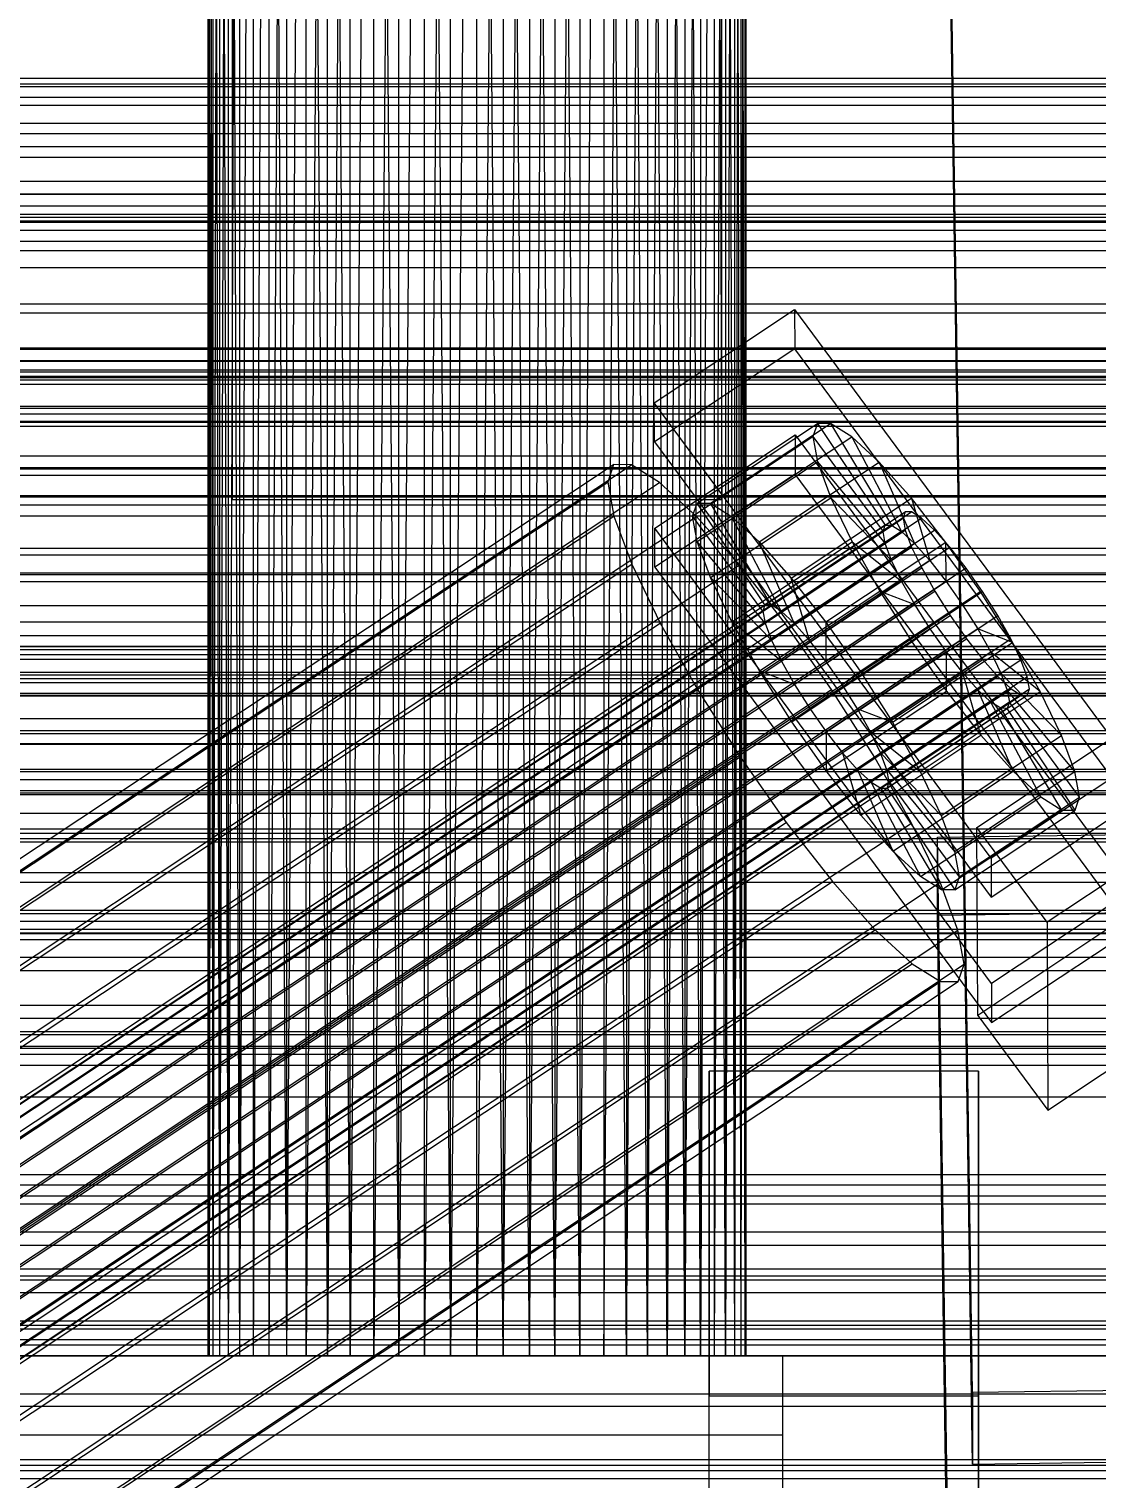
# Model space of a CAD drawing. Header units: millimetres. Extents: x -1970 to 59977, y -50268 to 6837.
# Drawn here: x 283.4 to 370.7, y -34070.1 to -33951.5 of the extents above; entities that cross this region are included whole.
import ezdxf

# ---------------------------------------------------------------- set-up
doc = ezdxf.new("R2010")
doc.units = ezdxf.units.MM
for name, color, linetype, lineweight in [('COTAS_O', 1, 'Continuous', 0), ('frontal_briquetadora', 7, 'Continuous', 0), ('frontal_C01', 7, 'Continuous', 0), ('frontal_C02', 7, 'Continuous', 0), ('frontal_C03', 7, 'Continuous', 0), ('frontal_mezcladora', 7, 'Continuous', 0), ('frontal_secador', 7, 'Continuous', 0)]:
    doc.layers.add(name, color=color, linetype=linetype, lineweight=lineweight)
doc.dimstyles.new('R19_100', dxfattribs={"dimtxt": 250, "dimasz": 150, "dimexe": 150, "dimexo": 80, "dimgap": 100, "dimtad": 1, "dimtih": 1, "dimtoh": 1, "dimdsep": 46, "dimcen": 0.09, "dimadec": 0, "dimazin": 0, "dimtfac": 1, "dimtdec": 4, "dimtofl": 0, "dimtmove": 0, "dimatfit": 3, "dimfxl": 1, "dimtolj": 1, "dimtzin": 0, "dimarcsym": 0})

# ---------------------------------------------------------------- blocks, each defined once
blk = doc.blocks.new('*D39')
at = {"layer": 'COTAS_O', "color": 0, "lineweight": -2, "transparency": 16777216}
for p, q in [((-1725, -34320), (-1725, -33550)), ((1725, -34320), (1725, -33550)), ((-1575, -33700), (1575, -33700))]:
    blk.add_line(p, q, dxfattribs=at)
at = {"layer": 'COTAS_O', "color": 0, "transparency": 16777216}
for points in [[(-1575, -33675), (-1575, -33725), (-1725, -33700)], [(1575, -33675), (1575, -33725), (1725, -33700)]]:
    blk.add_solid(points, dxfattribs=at)
at = {"layer": 'Defpoints', "color": 0, "transparency": 16777216}
for p in [(1725, -33700), (-1725, -34400), (1725, -34400)]:
    blk.add_point(p, dxfattribs=at)
blk = doc.blocks.new('*D43')
at = {"layer": 'COTAS_O', "color": 0, "lineweight": -2, "transparency": 16777216}
for p, q in [((-650, -34820), (-650, -34050)), ((650, -34820), (650, -34050)), ((-500, -34200), (500, -34200))]:
    blk.add_line(p, q, dxfattribs=at)
at = {"layer": 'COTAS_O', "color": 0, "transparency": 16777216}
for points in [[(-500, -34175), (-500, -34225), (-650, -34200)], [(500, -34175), (500, -34225), (650, -34200)]]:
    blk.add_solid(points, dxfattribs=at)
at = {"layer": 'Defpoints', "color": 0, "transparency": 16777216}
for p in [(650, -34200), (-650, -34900), (650, -34900)]:
    blk.add_point(p, dxfattribs=at)

msp = doc.modelspace()

# ---------------------------------------------------------------- linework, layer by layer
at = {"layer": 'frontal_briquetadora'}
for p, q in [((300, -33818), (300, -33990)), ((340, -33818), (340, -33990)), ((298.106, -33820), (298, -34060)), ((298, -33820), (298, -34060)), ((298, -33820), (298.106, -34060)), ((298.423, -33820), (298.106, -34060)), ((298.106, -33820), (298.106, -34060)), ((298.106, -33820), (298.423, -34060)), ((298.947, -33820), (298.423, -34060)), ((298.423, -33820), (298.423, -34060)), ((298.423, -33820), (298.947, -34060)), ((299.675, -33820), (298.947, -34060)), ((298.947, -33820), (298.947, -34060)), ((298.947, -33820), (299.675, -34060)), ((300.598, -33820), (299.675, -34060)), ((299.675, -33820), (299.675, -34060)), ((299.675, -33820), (300.598, -34060)), ((301.708, -33820), (300.598, -34060)), ((300.598, -33820), (300.598, -34060)), ((302.994, -33820), (301.708, -34060)), ((301.708, -33820), (301.708, -34060)), ((304.444, -33820), (302.994, -34060)), ((302.994, -33820), (302.994, -34060)), ((302.994, -33820), (304.444, -34060)), ((306.043, -33820), (304.444, -34060)), ((304.444, -33820), (304.444, -34060)), ((307.777, -33820), (306.043, -34060)), ((306.043, -34060), (306.043, -33820)), ((306.043, -33820), (307.777, -34060)), ((309.629, -33820), (307.777, -34060)), ((307.777, -34060), (307.777, -33820)), ((307.777, -33820), (309.629, -34060)), ((311.581, -33820), (309.629, -34060)), ((309.629, -34060), (309.629, -33820)), ((313.614, -33820), (311.581, -34060)), ((311.581, -34060), (311.581, -33820)), ((311.581, -33820), (313.614, -34060)), ((315.708, -33820), (313.614, -34060)), ((313.614, -34060), (313.614, -33820)), ((317.844, -33820), (315.708, -34060)), ((315.708, -34060), (315.708, -33820)), ((315.708, -33820), (317.844, -34060)), ((320, -33820), (317.844, -34060)), ((317.844, -34060), (317.844, -33820)), ((320, -34060), (320, -33820)), ((322.156, -33820), (320, -34060)), ((322.156, -34060), (320, -33820)), ((322.156, -33820), (322.156, -34060)), ((322.156, -34060), (324.292, -33820)), ((324.292, -34060), (322.156, -33820)), ((324.292, -33820), (324.292, -34060)), ((324.292, -34060), (326.386, -33820)), ((326.386, -34060), (324.292, -33820)), ((326.386, -33820), (326.386, -34060)), ((326.386, -34060), (328.419, -33820)), ((328.419, -34060), (326.386, -33820)), ((328.419, -33820), (328.419, -34060)), ((328.419, -34060), (330.371, -33820)), ((330.371, -33820), (330.371, -34060)), ((330.371, -34060), (332.223, -33820)), ((332.223, -34060), (330.371, -33820)), ((332.223, -33820), (332.223, -34060)), ((332.223, -34060), (333.957, -33820)), ((333.957, -34060), (332.223, -33820)), ((333.957, -33820), (333.957, -34060)), ((333.957, -34060), (335.556, -33820)), ((335.556, -34060), (333.957, -33820)), ((335.556, -33820), (335.556, -34060)), ((337.006, -33820), (335.556, -34060)), ((337.006, -34060), (335.556, -33820)), ((337.006, -33820), (337.006, -34060)), ((338.292, -33820), (337.006, -34060)), ((338.292, -34060), (337.006, -33820)), ((338.292, -33820), (338.292, -34060)), ((339.402, -33820), (338.292, -34060)), ((339.402, -33820), (339.402, -34060)), ((340.325, -33820), (339.402, -34060)), ((340.325, -34060), (339.402, -33820)), ((340.325, -33820), (340.325, -34060)), ((341.053, -33820), (340.325, -34060)), ((340.325, -33820), (341.053, -34060)), ((341.053, -33820), (341.053, -34060)), ((341.577, -33820), (341.053, -34060)), ((341.053, -33820), (341.577, -34060)), ((341.577, -33820), (341.577, -34060)), ((341.894, -33820), (341.577, -34060)), ((341.577, -33820), (341.894, -34060)), ((341.894, -33820), (341.894, -34060)), ((342, -33820), (341.894, -34060)), ((342, -33820), (342, -34060)), ((301.981, -33990), (300, -33990)), ((307.53, -33990), (301.981, -33990)), ((315.55, -33990), (307.53, -33990)), ((324.45, -33990), (315.55, -33990)), ((332.47, -33990), (324.45, -33990)), ((338.019, -33990), (332.47, -33990)), ((340, -33990), (338.019, -33990)), ((430, -34060), (210, -34060)), ((304.444, -34060), (210, -34060)), ((210, -34060), (306.043, -34060)), ((302.994, -34060), (210, -34060)), ((301.708, -34060), (210, -34060)), ((210, -34060), (307.777, -34060)), ((300.598, -34060), (210, -34060)), ((210, -34060), (309.629, -34060)), ((299.675, -34060), (210, -34060)), ((210, -34060), (311.581, -34060)), ((298.947, -34060), (210, -34060)), ((210, -34060), (313.614, -34060)), ((210, -34060), (315.708, -34060)), ((298.423, -34060), (210, -34060)), ((298.106, -34060), (210, -34060)), ((210, -34060), (317.844, -34060)), ((298, -34060), (210, -34060)), ((210, -34060), (320, -34060)), ((298, -34060), (298.106, -34060)), ((298.106, -34060), (298.423, -34060)), ((298.423, -34060), (298.947, -34060)), ((298.947, -34060), (299.675, -34060)), ((299.675, -34060), (300.598, -34060)), ((300.598, -34060), (301.708, -34060)), ((301.708, -34060), (302.994, -34060)), ((302.994, -34060), (304.444, -34060)), ((304.444, -34060), (306.043, -34060)), ((306.043, -34060), (307.777, -34060)), ((307.777, -34060), (309.629, -34060)), ((309.629, -34060), (311.581, -34060)), ((311.581, -34060), (313.614, -34060)), ((313.614, -34060), (315.708, -34060)), ((315.708, -34060), (317.844, -34060)), ((317.844, -34060), (320, -34060)), ((430, -34060), (320, -34060)), ((322.156, -34060), (320, -34060)), ((324.292, -34060), (322.156, -34060)), ((322.156, -34060), (430, -34060)), ((326.386, -34060), (324.292, -34060)), ((324.292, -34060), (430, -34060)), ((328.419, -34060), (326.386, -34060)), ((326.386, -34060), (430, -34060)), ((330.371, -34060), (328.419, -34060)), ((328.419, -34060), (430, -34060)), ((332.223, -34060), (330.371, -34060)), ((330.371, -34060), (430, -34060)), ((333.957, -34060), (332.223, -34060)), ((332.223, -34060), (430, -34060)), ((335.556, -34060), (333.957, -34060)), ((333.957, -34060), (430, -34060)), ((337.006, -34060), (335.556, -34060)), ((335.556, -34060), (430, -34060)), ((338.292, -34060), (337.006, -34060)), ((337.006, -34060), (430, -34060)), ((339.402, -34060), (338.292, -34060)), ((338.292, -34060), (430, -34060)), ((430, -34060), (339.402, -34060)), ((340.325, -34060), (339.402, -34060)), ((430, -34060), (340.325, -34060)), ((341.053, -34060), (340.325, -34060)), ((430, -34060), (341.053, -34060)), ((341.577, -34060), (341.053, -34060)), ((430, -34060), (341.577, -34060)), ((341.894, -34060), (341.577, -34060)), ((430, -34060), (341.894, -34060)), ((342, -34060), (341.894, -34060)), ((430, -34060), (342, -34060))]:
    msp.add_line(p, q, dxfattribs=at)
at = {"layer": 'frontal_C01'}
for p, q in [((334.501, -33982.07), (345.969, -33974.459)), ((345.969, -33974.459), (345.981, -33977.66)), ((345.969, -33974.459), (373.501, -34011.698)), ((345.981, -33977.66), (334.513, -33985.272)), ((373.513, -34014.899), (345.981, -33977.66)), ((334.513, -33985.272), (334.501, -33982.07)), ((362.033, -34019.309), (334.501, -33982.07)), ((338.005, -33990.281), (347.835, -33983.757)), ((339.088, -33990.287), (348.918, -33983.763)), ((347.835, -33983.757), (347.47, -33984.829)), ((348.918, -33983.763), (347.835, -33983.757)), ((347.835, -33983.757), (353.378, -33992.08)), ((350.645, -33984.845), (348.918, -33983.763)), ((348.918, -33983.763), (353.892, -33992.082)), ((334.513, -33985.272), (362.045, -34022.511)), ((334.539, -33992.316), (346.008, -33984.704)), ((337.64, -33991.354), (347.47, -33984.829)), ((340.816, -33991.37), (350.645, -33984.845)), ((346.008, -33984.704), (346.02, -33987.906)), ((346.008, -33984.704), (373.539, -34021.943)), ((347.47, -33984.829), (353.205, -33992.587)), ((347.47, -33984.829), (347.847, -33986.906)), ((352.899, -33986.931), (350.645, -33984.845)), ((350.645, -33984.845), (354.71, -33992.595)), ((146.872, -34109.461), (331.181, -33987.13)), ((148.32, -34109.469), (332.629, -33987.137)), ((331.181, -33987.13), (330.692, -33988.563)), ((332.629, -33987.137), (331.181, -33987.13)), ((334.938, -33988.584), (332.629, -33987.137)), ((338.017, -33993.43), (347.847, -33986.906)), ((343.069, -33993.456), (352.899, -33986.931)), ((347.847, -33986.906), (353.384, -33993.571)), ((347.847, -33986.906), (348.941, -33989.846)), ((355.525, -33989.879), (352.899, -33986.931)), ((352.899, -33986.931), (355.777, -33993.583)), ((146.383, -34110.895), (330.692, -33988.563)), ((150.629, -34110.916), (334.938, -33988.584)), ((330.692, -33988.563), (331.197, -33991.34)), ((346.02, -33987.906), (334.551, -33995.518)), ((337.95, -33991.373), (334.938, -33988.584)), ((373.551, -34025.145), (346.02, -33987.906)), ((339.111, -33996.37), (348.941, -33989.846)), ((345.695, -33996.403), (355.525, -33989.879)), ((348.941, -33989.846), (353.902, -33994.964)), ((348.941, -33989.846), (350.678, -33993.448)), ((358.345, -33993.486), (355.525, -33989.879)), ((355.525, -33989.879), (357.021, -33994.979)), ((141.218, -34132.897), (355.017, -33990.992)), ((141.731, -34132.899), (355.53, -33990.995)), ((337.64, -33991.354), (338.005, -33990.281)), ((343.549, -33998.604), (338.005, -33990.281)), ((338.005, -33990.281), (339.088, -33990.287)), ((344.062, -33998.606), (339.088, -33990.287)), ((339.088, -33990.287), (340.816, -33991.37)), ((355.017, -33990.992), (354.844, -33991.5)), ((355.53, -33990.995), (355.017, -33990.992)), ((356.348, -33991.508), (355.53, -33990.995)), ((141.045, -34133.405), (354.844, -33991.5)), ((141.224, -34134.388), (355.022, -33992.484)), ((142.549, -34133.412), (356.348, -33991.508)), ((143.617, -34134.4), (357.415, -33992.496)), ((146.887, -34113.671), (331.197, -33991.34)), ((153.641, -34113.705), (337.95, -33991.373)), ((331.197, -33991.34), (332.659, -33995.27)), ((334.551, -33995.518), (334.539, -33992.316)), ((362.071, -34029.555), (334.539, -33992.316)), ((343.376, -33999.112), (337.64, -33991.354)), ((338.017, -33993.43), (337.64, -33991.354)), ((341.461, -33995.313), (337.95, -33991.373)), ((344.88, -33999.119), (340.816, -33991.37)), ((340.816, -33991.37), (343.069, -33993.456)), ((353.378, -33992.08), (343.549, -33998.604)), ((353.892, -33992.082), (344.062, -33998.606)), ((353.205, -33992.587), (353.378, -33992.08)), ((353.378, -33992.08), (353.892, -33992.082)), ((353.892, -33992.082), (354.71, -33992.595)), ((354.844, -33991.5), (355.022, -33992.484)), ((355.022, -33992.484), (355.541, -33993.876)), ((357.415, -33992.496), (356.348, -33991.508)), ((358.659, -33993.892), (357.415, -33992.496)), ((343.554, -34000.096), (338.017, -33993.43)), ((339.111, -33996.37), (338.017, -33993.43)), ((340.848, -33999.973), (350.678, -33993.448)), ((345.947, -34000.107), (343.069, -33993.456)), ((343.069, -33993.456), (345.695, -33996.403)), ((353.205, -33992.587), (343.376, -33999.112)), ((353.384, -33993.571), (343.554, -34000.096)), ((354.71, -33992.595), (344.88, -33999.119)), ((355.777, -33993.583), (345.947, -34000.107)), ((358.345, -33993.486), (348.515, -34000.011)), ((350.678, -33993.448), (354.725, -33996.67)), ((350.678, -33993.448), (352.938, -33997.468)), ((353.384, -33993.571), (353.205, -33992.587)), ((353.902, -33994.964), (353.384, -33993.571)), ((354.71, -33992.595), (355.777, -33993.583)), ((355.777, -33993.583), (357.021, -33994.979)), ((358.357, -33996.688), (358.345, -33993.486)), ((361.166, -33997.509), (358.345, -33993.486)), ((141.742, -34135.781), (355.541, -33993.876)), ((144.861, -34135.796), (358.659, -33993.892)), ((355.541, -33993.876), (356.363, -33995.583)), ((359.995, -33995.601), (358.659, -33993.892)), ((142.565, -34137.487), (356.363, -33995.583)), ((359.995, -33995.601), (146.196, -34137.505)), ((148.35, -34117.601), (332.659, -33995.27)), ((157.152, -34117.645), (341.461, -33995.313)), ((332.659, -33995.27), (334.981, -34000.085)), ((334.551, -33995.518), (362.083, -34032.757)), ((345.231, -34000.136), (341.461, -33995.313)), ((353.902, -33994.964), (344.073, -34001.488)), ((357.021, -33994.979), (347.191, -34001.504)), ((354.725, -33996.67), (353.902, -33994.964)), ((356.363, -33995.583), (357.434, -33997.487)), ((357.021, -33994.979), (358.357, -33996.688)), ((361.332, -33997.506), (359.995, -33995.601)), ((344.073, -34001.488), (339.111, -33996.37)), ((340.848, -33999.973), (339.111, -33996.37)), ((354.725, -33996.67), (344.895, -34003.194)), ((347.191, -34001.504), (345.695, -33996.403)), ((345.695, -33996.403), (348.515, -34000.011)), ((348.527, -34003.213), (358.357, -33996.688)), ((355.796, -33998.574), (354.725, -33996.67)), ((358.357, -33996.688), (359.693, -33998.594)), ((143.635, -34139.391), (357.434, -33997.487)), ((147.533, -34139.411), (361.332, -33997.506)), ((343.108, -34003.992), (352.938, -33997.468)), ((351.336, -34004.033), (361.166, -33997.509)), ((352.938, -33997.468), (355.796, -33998.574)), ((352.938, -33997.468), (355.569, -34001.631)), ((357.434, -33997.487), (358.68, -33999.459)), ((361.166, -33997.509), (359.693, -33998.594)), ((363.797, -34001.672), (361.166, -33997.509)), ((362.578, -33999.478), (361.332, -33997.506)), ((144.881, -34141.363), (358.68, -33999.459)), ((148.779, -34141.382), (362.578, -33999.478)), ((343.549, -33998.604), (343.376, -33999.112)), ((343.376, -33999.112), (343.554, -34000.096)), ((344.062, -33998.606), (343.549, -33998.604)), ((344.88, -33999.119), (344.062, -33998.606)), ((345.947, -34000.107), (344.88, -33999.119)), ((355.796, -33998.574), (345.966, -34005.098)), ((359.693, -33998.594), (349.863, -34005.118)), ((357.042, -34000.546), (355.796, -33998.574)), ((358.68, -33999.459), (360.017, -34001.364)), ((359.693, -33998.594), (360.939, -34000.565)), ((363.648, -34001.382), (362.578, -33999.478)), ((150.672, -34122.417), (334.981, -34000.085)), ((345.231, -34000.136), (160.922, -34122.468)), ((334.981, -34000.085), (338.003, -34005.459)), ((344.895, -34003.194), (340.848, -33999.973)), ((343.108, -34003.992), (340.848, -33999.973)), ((343.554, -34000.096), (344.073, -34001.488)), ((349.002, -34005.514), (345.231, -34000.136)), ((347.191, -34001.504), (345.947, -34000.107)), ((357.042, -34000.546), (347.212, -34007.07)), ((348.515, -34000.011), (348.527, -34003.213)), ((348.515, -34000.011), (351.336, -34004.033)), ((360.939, -34000.565), (351.109, -34007.09)), ((355.569, -34001.631), (357.042, -34000.546)), ((358.378, -34002.451), (357.042, -34000.546)), ((363.797, -34001.672), (360.939, -34000.565)), ((360.939, -34000.565), (362.01, -34002.469)), ((146.218, -34143.268), (360.017, -34001.364)), ((149.85, -34143.286), (363.648, -34001.382)), ((344.073, -34001.488), (344.895, -34003.194)), ((345.739, -34008.155), (355.569, -34001.631)), ((348.527, -34003.213), (347.191, -34001.504)), ((353.967, -34008.196), (363.797, -34001.672)), ((355.569, -34001.631), (358.39, -34005.653)), ((360.017, -34001.364), (361.352, -34003.073)), ((364.471, -34003.088), (363.648, -34001.382)), ((366.057, -34005.691), (363.797, -34001.672)), ((147.554, -34144.977), (361.352, -34003.073)), ((150.672, -34144.993), (364.471, -34003.088)), ((358.378, -34002.451), (348.548, -34008.976)), ((362.01, -34002.469), (352.18, -34008.994)), ((358.39, -34005.653), (358.378, -34002.451)), ((359.714, -34004.16), (358.378, -34002.451)), ((361.352, -34003.073), (362.596, -34004.469)), ((366.057, -34005.691), (362.01, -34002.469)), ((362.01, -34002.469), (362.833, -34004.176)), ((364.989, -34004.481), (364.471, -34003.088)), ((345.966, -34005.098), (343.108, -34003.992)), ((345.739, -34008.155), (343.108, -34003.992)), ((344.895, -34003.194), (345.966, -34005.098)), ((349.863, -34005.118), (348.527, -34003.213)), ((349.863, -34005.118), (351.336, -34004.033)), ((359.714, -34004.16), (349.884, -34010.685)), ((351.336, -34004.033), (353.967, -34008.196)), ((362.833, -34004.176), (353.003, -34010.7)), ((361.21, -34009.261), (359.714, -34004.16)), ((360.958, -34005.556), (359.714, -34004.16)), ((367.794, -34009.294), (362.833, -34004.176)), ((362.833, -34004.176), (363.351, -34005.568)), ((148.798, -34146.373), (362.596, -34004.469)), ((149.865, -34147.362), (363.664, -34005.457)), ((151.191, -34146.385), (364.989, -34004.481)), ((151.369, -34147.369), (365.168, -34005.465)), ((153.694, -34127.79), (338.003, -34005.459)), ((164.693, -34127.845), (349.002, -34005.514)), ((338.003, -34005.459), (341.52, -34011.024)), ((345.966, -34005.098), (347.212, -34007.07)), ((352.519, -34011.079), (349.002, -34005.514)), ((351.109, -34007.09), (349.863, -34005.118)), ((362.596, -34004.469), (363.664, -34005.457)), ((363.664, -34005.457), (364.482, -34005.97)), ((365.168, -34005.465), (364.989, -34004.481)), ((364.995, -34005.973), (365.168, -34005.465)), ((150.683, -34147.874), (364.482, -34005.97)), ((151.196, -34147.877), (364.995, -34005.973)), ((348.56, -34012.177), (358.39, -34005.653)), ((360.958, -34005.556), (351.128, -34012.081)), ((362.025, -34006.545), (352.196, -34013.069)), ((363.351, -34005.568), (353.521, -34012.093)), ((363.53, -34006.552), (353.7, -34013.076)), ((356.228, -34012.216), (366.057, -34005.691)), ((358.39, -34005.653), (361.21, -34009.261)), ((363.836, -34012.208), (360.958, -34005.556)), ((362.025, -34006.545), (360.958, -34005.556)), ((366.09, -34014.294), (362.025, -34006.545)), ((362.843, -34007.057), (362.025, -34006.545)), ((368.888, -34012.233), (363.351, -34005.568)), ((363.351, -34005.568), (363.53, -34006.552)), ((363.53, -34006.552), (363.357, -34007.06)), ((369.265, -34014.31), (363.53, -34006.552)), ((364.482, -34005.97), (364.995, -34005.973)), ((367.794, -34009.294), (366.057, -34005.691)), ((347.212, -34007.07), (345.739, -34008.155)), ((347.212, -34007.07), (348.548, -34008.976)), ((352.18, -34008.994), (351.109, -34007.09)), ((351.109, -34007.09), (353.967, -34008.196)), ((362.843, -34007.057), (353.014, -34013.582)), ((363.357, -34007.06), (353.527, -34013.584)), ((367.817, -34015.377), (362.843, -34007.057)), ((363.357, -34007.06), (362.843, -34007.057)), ((368.9, -34015.382), (363.357, -34007.06)), ((348.56, -34012.177), (345.739, -34008.155)), ((348.548, -34008.976), (348.56, -34012.177)), ((348.548, -34008.976), (349.884, -34010.685)), ((353.003, -34010.7), (352.18, -34008.994)), ((352.18, -34008.994), (356.228, -34012.216)), ((353.967, -34008.196), (356.228, -34012.216)), ((351.38, -34015.785), (361.21, -34009.261)), ((357.964, -34015.818), (367.794, -34009.294)), ((360.882, -34016.797), (372.35, -34009.186)), ((361.21, -34009.261), (363.836, -34012.208)), ((368.888, -34012.233), (367.794, -34009.294)), ((157.211, -34133.355), (341.52, -34011.024)), ((168.21, -34133.41), (352.519, -34011.079)), ((341.52, -34011.024), (345.291, -34016.401)), ((349.884, -34010.685), (351.38, -34015.785)), ((349.884, -34010.685), (351.128, -34012.081)), ((355.541, -34016.452), (352.519, -34011.079)), ((353.521, -34012.093), (353.003, -34010.7)), ((353.003, -34010.7), (357.964, -34015.818)), ((351.38, -34015.785), (348.56, -34012.177)), ((351.128, -34012.081), (354.006, -34018.733)), ((351.128, -34012.081), (352.196, -34013.069)), ((353.7, -34013.076), (353.521, -34012.093)), ((353.521, -34012.093), (359.058, -34018.758)), ((354.006, -34018.733), (363.836, -34012.208)), ((356.228, -34012.216), (357.964, -34015.818)), ((359.058, -34018.758), (368.888, -34012.233)), ((373.501, -34011.698), (362.033, -34019.309)), ((363.836, -34012.208), (366.09, -34014.294)), ((369.265, -34014.31), (368.888, -34012.233)), ((352.196, -34013.069), (356.26, -34020.819)), ((352.196, -34013.069), (353.014, -34013.582)), ((353.014, -34013.582), (357.987, -34021.901)), ((353.014, -34013.582), (353.527, -34013.584)), ((353.527, -34013.584), (353.7, -34013.076)), ((353.527, -34013.584), (359.07, -34021.907)), ((353.7, -34013.076), (359.436, -34020.835)), ((356.26, -34020.819), (366.09, -34014.294)), ((359.436, -34020.835), (369.265, -34014.31)), ((362.045, -34022.511), (373.513, -34014.899)), ((366.09, -34014.294), (367.817, -34015.377)), ((368.9, -34015.382), (369.265, -34014.31)), ((354.006, -34018.733), (351.38, -34015.785)), ((357.964, -34015.818), (359.058, -34018.758)), ((357.987, -34021.901), (367.817, -34015.377)), ((359.07, -34021.907), (368.9, -34015.382)), ((367.817, -34015.377), (368.9, -34015.382)), ((160.982, -34138.733), (345.291, -34016.401)), ((171.232, -34138.784), (355.541, -34016.452)), ((345.291, -34016.401), (349.061, -34021.224)), ((357.863, -34021.268), (355.541, -34016.452)), ((357.646, -34017.594), (375.644, -34017.353)), ((360.939, -34032.166), (360.882, -34016.797)), ((366.618, -34024.555), (360.882, -34016.797)), ((378.086, -34016.944), (366.618, -34024.555)), ((357.646, -34023.998), (357.646, -34017.594)), ((360.514, -34209.542), (357.646, -34017.594)), ((356.26, -34020.819), (354.006, -34018.733)), ((359.058, -34018.758), (359.436, -34020.835)), ((362.033, -34019.309), (362.045, -34022.511)), ((430, -34020.498), (-430, -34020.498)), ((357.987, -34021.901), (356.26, -34020.819)), ((359.436, -34020.835), (359.07, -34021.907)), ((164.752, -34143.556), (349.061, -34021.224)), ((173.554, -34143.6), (357.863, -34021.268)), ((349.061, -34021.224), (352.572, -34025.165)), ((359.326, -34025.198), (357.863, -34021.268)), ((359.07, -34021.907), (357.987, -34021.901)), ((373.539, -34021.943), (362.071, -34029.555)), ((375.644, -34023.757), (357.646, -34023.998)), ((360.514, -34215.946), (357.646, -34023.998)), ((430, -34025.498), (-430, -34025.498)), ((168.263, -34147.496), (352.572, -34025.165)), ((175.016, -34147.53), (359.326, -34025.198)), ((352.572, -34025.165), (355.584, -34027.953)), ((359.83, -34027.975), (359.326, -34025.198)), ((372.408, -34024.554), (360.939, -34032.166)), ((362.083, -34032.757), (373.551, -34025.145)), ((366.618, -34024.555), (366.675, -34039.924)), ((171.275, -34150.285), (355.584, -34027.953)), ((175.521, -34150.306), (359.83, -34027.975)), ((355.584, -34027.953), (357.893, -34029.401)), ((359.341, -34029.408), (359.83, -34027.975)), ((173.584, -34151.732), (357.893, -34029.401)), ((175.032, -34151.739), (359.341, -34029.408)), ((357.893, -34029.401), (359.341, -34029.408)), ((362.071, -34029.555), (362.083, -34032.757)), ((360.939, -34032.166), (366.675, -34039.924)), ((366.675, -34039.924), (378.143, -34032.312))]:
    msp.add_line(p, q, dxfattribs=at)
at = {"layer": 'frontal_C02'}
for p, q in [((360.514, -34063.013), (357.646, -33869.245)), ((360.514, -34068.858), (357.646, -33875.091)), ((-450, -33959.212), (450, -33959.212)), ((430, -34004.136), (-430, -34004.136)), ((430, -34009.136), (-430, -34009.136)), ((-425, -34057.502), (425, -34057.502)), ((430, -34059.136), (-430, -34059.136)), ((378.512, -34062.769), (360.514, -34063.013)), ((360.514, -34063.013), (360.514, -34068.858)), ((430, -34064.136), (-430, -34064.136)), ((425, -34068.978), (-425, -34068.978)), ((360.514, -34068.858), (378.512, -34068.615))]:
    msp.add_line(p, q, dxfattribs=at)
at = {"layer": 'frontal_C03'}
for p, q in [((-1500, -33955.526), (1500, -33955.526)), ((1250, -33956.228), (-1250, -33956.228)), ((1250, -33957.109), (-1250, -33957.109)), ((1250, -33957.763), (-1250, -33957.763)), ((1250, -33960.07), (-1250, -33960.07)), ((-1250, -33961.128), (1250, -33961.128)), ((1250, -33963.98), (-1250, -33963.98)), ((1250, -33965.037), (-1250, -33965.037)), ((1500, -33966.934), (-1500, -33966.934)), ((1500, -33967.219), (-1500, -33967.219)), ((1250, -33967.345), (-1250, -33967.345)), ((1250, -33967.998), (-1250, -33967.998)), ((1250, -33968.879), (-1250, -33968.879)), ((-1500, -33978.628), (1500, -33978.628)), ((1250, -33978.686), (-1250, -33978.686)), ((1250, -33979.567), (-1250, -33979.567)), ((1250, -33980.221), (-1250, -33980.221)), ((1250, -33982.528), (-1250, -33982.528)), ((-1250, -33983.585), (1250, -33983.585)), ((1250, -33986.437), (-1250, -33986.437)), ((1250, -33987.495), (-1250, -33987.495)), ((1250, -33989.802), (-1250, -33989.802)), ((1250, -33990.456), (-1250, -33990.456)), ((1250, -33991.337), (-1250, -33991.337)), ((1250, -34001.143), (-1250, -34001.143)), ((1250, -34002.025), (-1250, -34002.025)), ((1250, -34002.678), (-1250, -34002.678)), ((1250, -34004.986), (-1250, -34004.986)), ((-1250, -34006.043), (1250, -34006.043)), ((1250, -34008.895), (-1250, -34008.895)), ((1250, -34009.952), (-1250, -34009.952)), ((1250, -34012.26), (-1250, -34012.26)), ((1250, -34012.913), (-1250, -34012.913)), ((1250, -34013.795), (-1250, -34013.795)), ((1250, -34023.601), (-1250, -34023.601)), ((1250, -34024.482), (-1250, -34024.482)), ((1250, -34025.136), (-1250, -34025.136)), ((1250, -34027.443), (-1250, -34027.443)), ((-1250, -34028.501), (1250, -34028.501)), ((1250, -34031.353), (-1250, -34031.353)), ((1250, -34032.41), (-1250, -34032.41)), ((1250, -34034.717), (-1250, -34034.717)), ((1250, -34035.371), (-1250, -34035.371)), ((1250, -34036.252), (-1250, -34036.252)), ((1250, -34046.059), (-1250, -34046.059)), ((1250, -34046.94), (-1250, -34046.94)), ((1250, -34047.593), (-1250, -34047.593)), ((1250, -34049.901), (-1250, -34049.901)), ((-1250, -34050.958), (1250, -34050.958)), ((1250, -34053.81), (-1250, -34053.81)), ((1250, -34054.868), (-1250, -34054.868)), ((1250, -34057.175), (-1250, -34057.175)), ((1250, -34057.828), (-1250, -34057.828)), ((1250, -34058.71), (-1250, -34058.71)), ((1250, -34068.516), (-1250, -34068.516)), ((1250, -34069.398), (-1250, -34069.398)), ((1250, -34070.051), (-1250, -34070.051))]:
    msp.add_line(p, q, dxfattribs=at)
at = {"layer": 'frontal_mezcladora'}
for p, q in [((361, -34036.719), (339, -34036.719)), ((339, -34036.719), (339, -34063.281)), ((339, -34456.719), (339, -34036.719)), ((361, -34063.281), (361, -34036.719)), ((361, -34036.719), (361, -34456.719)), ((280, -34060), (345, -34060)), ((345, -34066.474), (345, -34060)), ((339, -34063.281), (361, -34063.281)), ((339, -34483.281), (339, -34063.281)), ((361, -34483.281), (361, -34063.281)), ((280, -34066.474), (345, -34066.474)), ((345, -34085.455), (345, -34066.474))]:
    msp.add_line(p, q, dxfattribs=at)
at = {"layer": 'frontal_secador'}
for p, q in [((-1250, -33956), (1250, -33956)), ((-1250, -33962), (1250, -33962)), ((-1250, -33965), (1250, -33965)), ((1250, -33966), (-1250, -33966)), ((-1250, -33966.659), (1250, -33966.659)), ((1250, -33969.659), (-1250, -33969.659)), ((-1250, -33971), (1250, -33971)), ((1250, -33974), (-1250, -33974)), ((-1250, -33974.728), (1250, -33974.728)), ((-1250, -33977.588), (1250, -33977.588)), ((1250, -33977.611), (-1250, -33977.611)), ((1250, -33977.728), (-1250, -33977.728)), ((-1250, -33979.387), (1250, -33979.387)), ((1250, -33979.918), (-1250, -33979.918)), ((-1250, -33980), (1250, -33980)), ((1250, -33980.588), (-1250, -33980.588)), ((1250, -33982.387), (-1250, -33982.387)), ((1250, -33983), (-1250, -33983)), ((-1250, -33983.65), (1250, -33983.65)), ((1250, -33984), (-1250, -33984)), ((1250, -33987.382), (-1250, -33987.382)), ((-1250, -33988), (1250, -33988)), ((1250, -33989.689), (-1250, -33989.689)), ((1250, -33994), (-1250, -33994)), ((1250, -33994.545), (-1250, -33994.545)), ((1250, -33996), (-1250, -33996)), ((1250, -33996.144), (-1250, -33996.144)), ((1250, -33996.709), (-1250, -33996.709)), ((1250, -33998.686), (-1250, -33998.686)), ((1250, -34000), (-1250, -34000)), ((1320, -34002), (-1320, -34002)), ((1320, -34002.273), (-1320, -34002.273)), ((1320, -34003.072), (-1320, -34003.072)), ((1250, -34002), (-1250, -34002)), ((1320, -34004.343), (-1320, -34004.343)), ((1250, -34004.651), (-1250, -34004.651)), ((1320, -34006), (-1320, -34006)), ((1250, -34005.859), (-1250, -34005.859)), ((-1250, -34006), (1250, -34006)), ((1320, -34007.929), (-1320, -34007.929)), ((-1320, -34010), (1320, -34010)), ((-1250, -34010), (1250, -34010)), ((1320, -34012.071), (-1320, -34012.071)), ((1320, -34014), (-1320, -34014)), ((1250, -34014.141), (-1250, -34014.141)), ((1320, -34015.657), (-1320, -34015.657)), ((1320, -34016.928), (-1320, -34016.928)), ((1250, -34017.285), (-1250, -34017.285)), ((1320, -34017.727), (-1320, -34017.727)), ((1320, -34018), (-1320, -34018)), ((1250, -34018), (-1250, -34018)), ((1250, -34021.314), (-1250, -34021.314)), ((1250, -34023.856), (-1250, -34023.856)), ((1250, -34025.455), (-1250, -34025.455)), ((1250, -34026), (-1250, -34026)), ((1360, -34033.5), (-1360, -34033.5)), ((1250, -34033.75), (-1250, -34033.75)), ((1360, -34034.863), (-1360, -34034.863)), ((1360, -34038.859), (-1360, -34038.859)), ((1360, -34045.216), (-1360, -34045.216)), ((1250, -34052.924), (-1250, -34052.924)), ((1360, -34053.5), (-1360, -34053.5)), ((1360, -34063.147), (-1360, -34063.147))]:
    msp.add_line(p, q, dxfattribs=at)

# ---------------------------------------------------------------- dimensions: what is measured, and where the dimension line sits
at = {"layer": 'COTAS_O'}
for p1, p2, picture, middle in [((-1725, -34400), (1725, -34400), '*D39', (0, -33700)), ((-650, -34900), (650, -34900), '*D43', (0, -34200))]:
    dim = msp.add_aligned_dim(p1=p1, p2=p2, distance=700, text='<> O', dimstyle='R19_100', dxfattribs=at)
    dim.commit()
    dim.dimension.update_dxf_attribs({"geometry": picture, "text_midpoint": middle})

doc.saveas('drawing.dxf')
